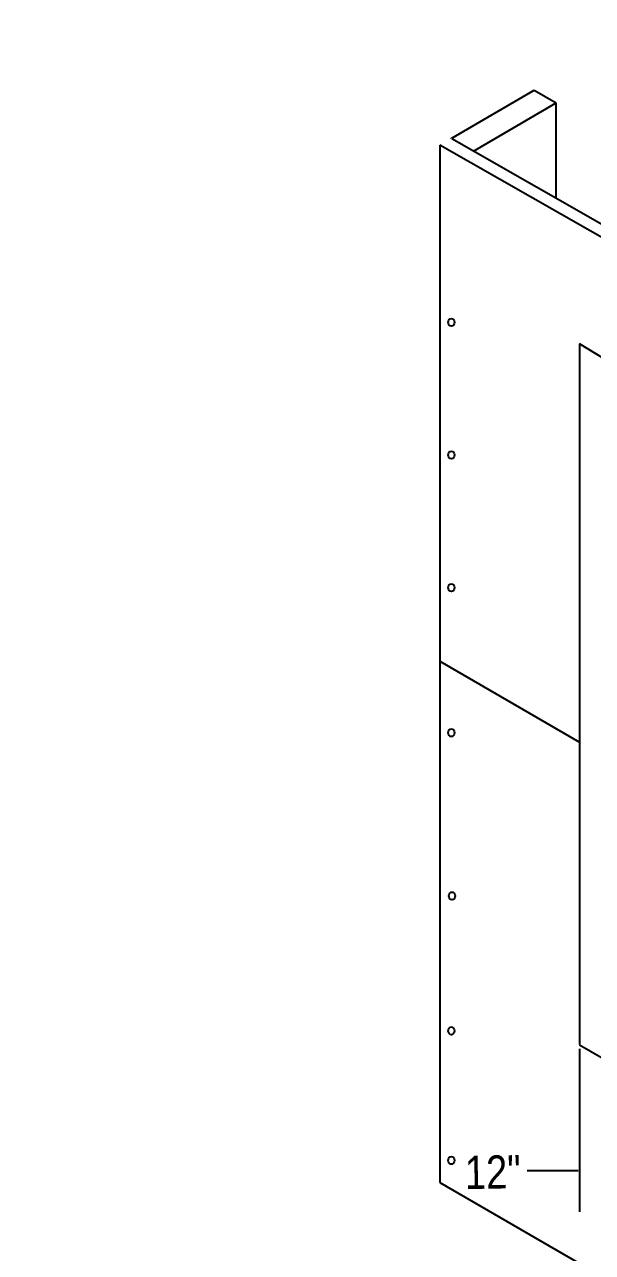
# Model space of a CAD drawing. Header units: inches. Extents: x -24 to 76, y -57 to 19.
# Drawn here: x 0.28 to 3.48, y -3.18 to 3.76 of the extents above; entities that cross this region are included whole.
import ezdxf

# ---------------------------------------------------------------- set-up
doc = ezdxf.new("R2010")
doc.units = ezdxf.units.IN
doc.header["$MEASUREMENT"] = 0
for name, color, linetype, lineweight in [('G-ANNO-TTLB', 7, 'Continuous', 0), ('TYVEK', 7, 'Continuous', 0), ('WALL SCRATCH', 7, 'Continuous', 0)]:
    doc.layers.add(name, color=color, linetype=linetype, lineweight=lineweight)

# ---------------------------------------------------------------- blocks, each defined once
blk = doc.blocks.new('Block_223')
at = {"layer": 'TYVEK', "color": 4, "lineweight": 25, "true_color": 0x00ffff}
for points in [[(3.3088, -2.6297)], [(3.6204, -2.8084)]]:
    blk.add_lwpolyline(points, dxfattribs=at)

msp = doc.modelspace()

# ---------------------------------------------------------------- hatches: boundary and pattern name
at = {"layer": 'G-ANNO-TTLB', "true_color": 0xff00ff, "transparency": 33554687}
h = msp.add_hatch(color=6, dxfattribs=at)
edge = h.paths.add_edge_path()
edge.add_spline(control_points=[(19.9156, -15.0652), (19.9156, -15.0652), (-20.7721, -15.0652), (-20.7721, -15.0652), (-20.7721, -15.0652), (-20.7721, 19.0598), (-20.7721, 19.0598), (-20.7721, 19.0598), (19.9156, 19.0598), (19.9156, 19.0598), (19.9156, 19.0598), (19.9156, -15.0652), (19.9156, -15.0652)], knot_values=[0, 0, 0, 0, 1, 1, 1, 2, 2, 2, 3, 3, 3, 4, 4, 4, 4], degree=3, periodic=0)
edge = h.paths.add_edge_path()
edge.add_spline(control_points=[(-20.6471, 18.9348), (-20.6471, 18.9348), (-20.6471, -14.9402), (-20.6471, -14.9402), (-20.6471, -14.9402), (19.7906, -14.9402), (19.7906, -14.9402), (19.7906, -14.9402), (19.7906, 18.9348), (19.7906, 18.9348), (19.7906, 18.9348), (-20.6471, 18.9348), (-20.6471, 18.9348)], knot_values=[0, 0, 0, 0, 1, 1, 1, 2, 2, 2, 3, 3, 3, 4, 4, 4, 4], degree=3, periodic=0)
edge.add_line((-20.6471, 18.9348), (-20.6471, 18.9348))

# ---------------------------------------------------------------- linework, layer by layer
at = {"layer": 'G-ANNO-TTLB'}
for points in [[(19.9156, -15.0652), (19.9156, -15.0652), (-20.7721, -15.0652), (-20.7721, -15.0652), (-20.7721, -15.0652), (-20.7721, 19.0598), (-20.7721, 19.0598), (-20.7721, 19.0598), (19.9156, 19.0598), (19.9156, 19.0598), (19.9156, 19.0598), (19.9156, -15.0652), (19.9156, -15.0652)], [(-20.6471, 18.9348), (-20.6471, 18.9348), (-20.6471, -14.9402), (-20.6471, -14.9402), (-20.6471, -14.9402), (19.7906, -14.9402), (19.7906, -14.9402), (19.7906, -14.9402), (19.7906, 18.9348), (19.7906, 18.9348), (19.7906, 18.9348), (-20.6471, 18.9348), (-20.6471, 18.9348)]]:
    msp.add_open_spline(points, degree=3, knots=[0, 0, 0, 0, 1, 1, 1, 2, 2, 2, 3, 3, 3, 4, 4, 4, 4], dxfattribs=at)
at = {"layer": 'TYVEK', "color": 33, "lineweight": 25, "true_color": 0xcc9966}
for p, q in [((2.6889, 3.1223), (3.1529, 3.394)), ((2.6889, 3.1223), (3.1529, 3.394)), ((3.1529, 3.394), (3.2776, 3.3221)), ((2.8104, 3.0486), (3.2776, 3.3221)), ((3.2773, 2.7823), (3.2773, 3.3203)), ((2.6854, 3.1203), (2.6819, 3.1223))]:
    msp.add_line(p, q, dxfattribs=at)
at = {"layer": 'TYVEK', "color": 1, "lineweight": 25, "true_color": 0xff0000}
for p, q in [((3.4101, -2.0266), (3.4101, -2.9485)), ((3.1145, -2.7155), (3.4017, -2.7155))]:
    msp.add_line(p, q, dxfattribs=at)
at = {"layer": 'TYVEK', "color": 8, "lineweight": 25, "true_color": 0x808080}
for points in [[(3.4807, 0.2528)], [(3.4807, 0.2528)], [(3.4707, -1.3367)], [(3.4707, -1.3367)]]:
    msp.add_lwpolyline(points, dxfattribs=at)
at = {"layer": 'TYVEK', "color": 4, "lineweight": 25, "true_color": 0x00ffff}
msp.add_lwpolyline([(3.3088, -2.6297)], dxfattribs=at)
at = {"layer": 'WALL SCRATCH', "color": 2, "lineweight": 25, "true_color": 0xffff00}
for p, q in [((2.6198, 3.0826), (2.6198, -2.7818)), ((6.353, 0.9509), (2.6198, 3.0826)), ((6.4217, 0.9861), (2.6885, 3.1178)), ((6.4217, 0.986), (2.6885, 3.1178)), ((2.6198, 0.1652), (3.4101, -0.2924)), ((2.6198, -2.7818), (6.353, -4.943))]:
    msp.add_line(p, q, dxfattribs=at)
at = {"layer": 'WALL SCRATCH', "color": 18, "lineweight": 25, "true_color": 0x000000}
for p, q in [((3.4101, 1.9589), (3.4101, -2.0016)), ((5.7718, 0.5124), (3.4101, 1.9589)), ((3.4101, -2.0043), (5.7613, -3.3758))]:
    msp.add_line(p, q, dxfattribs=at)
at = {"layer": 'WALL SCRATCH', "color": 18, "lineweight": 25, "true_color": 0x080808}
msp.add_line((2.6198, 0.1652), (3.4101, -0.2923), dxfattribs=at)
at = {"layer": 'WALL SCRATCH', "color": 8, "lineweight": 25, "true_color": 0x808080}
for points in [[(3.4807, 0.2528)], [(3.4807, 0.2528)], [(3.4653, -1.3404)], [(3.4653, -1.3404)], [(3.4707, -1.3367)], [(3.4707, -1.3367)]]:
    msp.add_lwpolyline(points, dxfattribs=at)
at = {"layer": 'WALL SCRATCH', "color": 1, "lineweight": 25, "true_color": 0xff0000}
msp.add_lwpolyline([(3.4101, -1.8747)], dxfattribs=at)
at = {"layer": 'WALL SCRATCH', "color": 252, "lineweight": 25, "true_color": 0x848484}
for centre in [(2.686, 2.081), (2.686, 2.081), (2.686, 1.331), (2.686, 1.331), (2.686, 0.581), (2.686, 0.581), (2.686, -0.2396), (2.686, -0.2396), (2.689, -1.1622), (2.689, -1.1622), (2.686, -1.9253), (2.686, -1.9253), (2.686, -2.6576), (2.686, -2.6576)]:
    msp.add_ellipse(centre, major_axis=(0, 0.0221), ratio=0.812499, dxfattribs=at)

# ---------------------------------------------------------------- block references
at = {"layer": 'TYVEK'}
msp.add_blockref('Block_223', (0, 0), dxfattribs=at)

# ---------------------------------------------------------------- texts
at = {"layer": 'TYVEK', "insert": (2.7641, -2.82), "char_height": 0.2, "attachment_point": 7, "rotation": 0.99986}
msp.add_mtext('\\C1;\\c255;\\FArial Narrow|b0|i0|c1;\\H0.187500;\\W1.000002;12"', dxfattribs=at)

doc.saveas('drawing.dxf')
